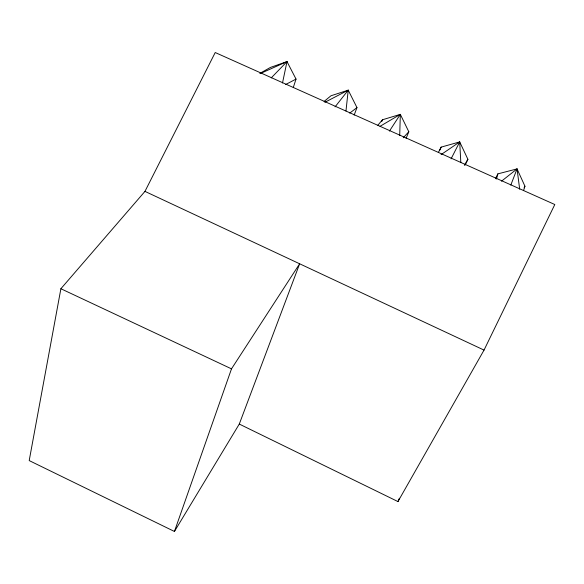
<?xml version="1.0" encoding="UTF-8"?>
<svg xmlns="http://www.w3.org/2000/svg" width="584" height="584" viewBox="0 0 584 584"><rect width="100%" height="100%" fill="white"/><g stroke="black" fill="none" stroke-linecap="round" stroke-linejoin="round"><path stroke-width="0.88" d="M399.711 135.583L400.325 114.362L382.476 119.771L377.841 125.232M345.969 110.997L348.225 90.162L330.982 95.769L324.113 101.426M239.287 424.064L397.959 501.576L484.034 350.093L554.8 204.524L215.219 52.531L144.963 191.384L60.889 288.737L29.2 460.586L174.433 531.469L239.287 424.064L299.643 263.786L231.498 368.854L174.433 531.469M282.503 82.986L286.992 61.597L270.428 67.43L259.807 73.423M496.495 179.025L497.86 173.871L517.044 168.907L524.936 186.201L523.607 190.428M293.277 87.52L296.03 79.081L286.992 61.597L260.851 73.307M354.167 115.106L356.97 107.602L348.225 90.162L324.835 102.309M510.81 185.084L517.044 168.907L501.51 181.186M381.826 121.435L382.476 119.771M406.077 138.371L408.815 131.765L400.325 114.362L380.031 126.319M397.959 501.576L399.39 498.232M439.701 150.395L441.146 147.117L459.696 141.919L467.894 159.293L465.244 165.009M495.48 178.726L497.86 173.871M451.067 158.87L459.696 141.919L460.827 162.571M524.111 187.814L524.936 186.201M438.336 152.519L441.146 147.117M464.36 165.352L467.894 159.293M389.448 131.086L400.325 114.362M335.063 106.879L348.225 90.162M403.245 137.766L408.815 131.765M271.239 77.891L286.992 61.597M349.721 113.113L356.97 107.602M441.073 154.629L459.696 141.919M285.722 84.476L296.03 79.081M144.963 191.384L484.034 350.093M60.889 288.737L231.498 368.854M517.044 168.907L519.687 189.187"/></g></svg>
